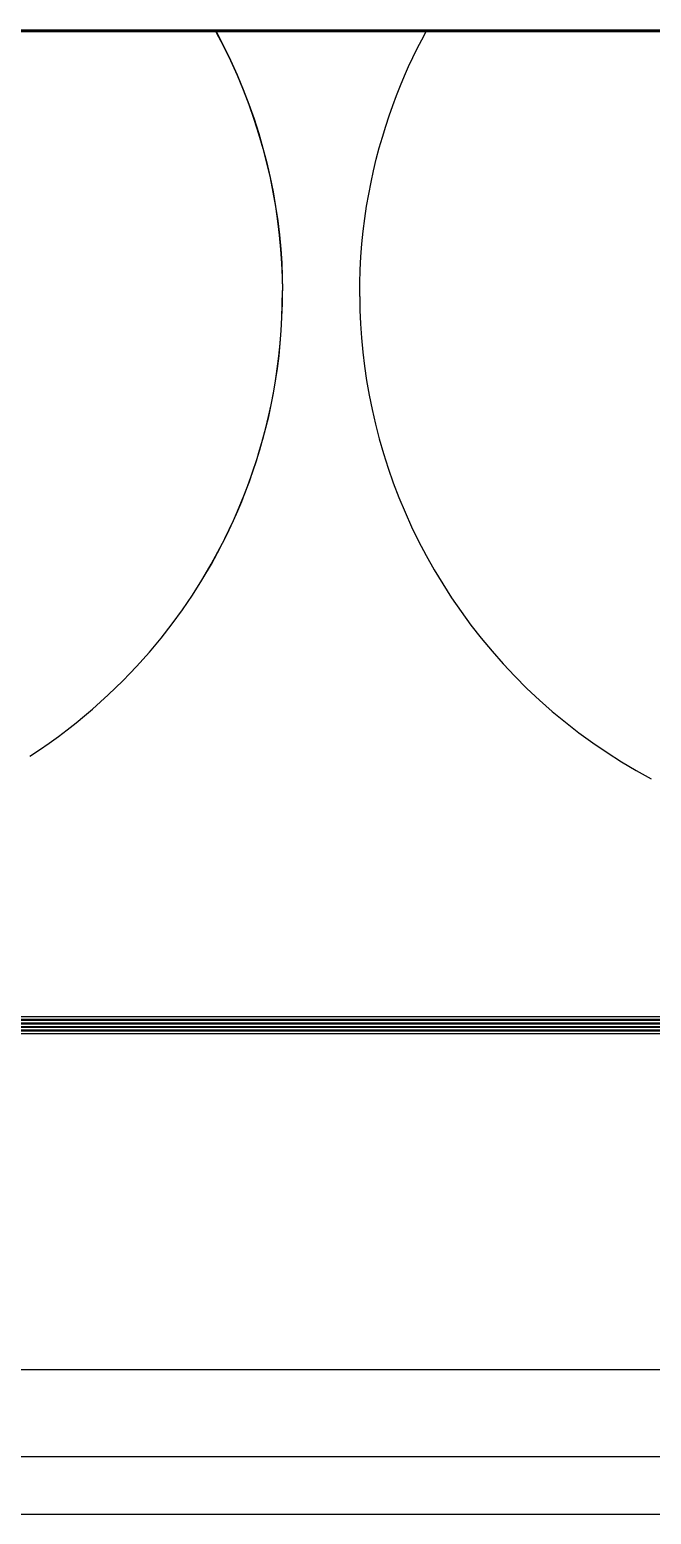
# Model space of a CAD drawing. Header units: millimetres. Extents: x -253 to 258, y -315 to 312.
# Drawn here: x 58.7 to 112.9, y 36.9 to 166.4 of the extents above; entities that cross this region are included whole.
import ezdxf

# ---------------------------------------------------------------- set-up
doc = ezdxf.new("R2010")
doc.units = ezdxf.units.MM
doc.layers.add('VISIBLE', color=7, linetype='Continuous')

msp = doc.modelspace()

# ---------------------------------------------------------------- linework, layer by layer
at = {"layer": 'VISIBLE'}
for p, q in [((-232.5, 166.39), (232.5, 166.39)), ((-212.2, 166.33), (212.2, 166.33)), ((-212.15, 166.28), (212.15, 166.28)), ((-212.07, 166.22), (212.07, 166.22)), ((74.9, 166.22), (74.9, 166.21)), ((74.9, 166.21), (75.56, 164.96)), ((74.92, 166.22), (75.57, 164.99)), ((92.86, 165.51), (93.25, 166.22)), ((75.56, 164.96), (76.17, 163.7)), ((75.57, 164.99), (76.19, 163.72)), ((92.09, 163.97), (92.47, 164.75)), ((92.47, 164.75), (92.86, 165.51)), ((76.17, 163.7), (76.75, 162.43)), ((76.19, 163.72), (76.76, 162.45)), ((91.36, 162.35), (91.72, 163.17)), ((91.72, 163.17), (92.09, 163.97)), ((76.75, 162.43), (77.28, 161.15)), ((76.76, 162.45), (77.29, 161.18)), ((91.01, 161.51), (91.36, 162.35)), ((77.28, 161.15), (77.77, 159.87)), ((77.29, 161.18), (77.78, 159.9)), ((90.34, 159.77), (90.67, 160.65)), ((90.67, 160.65), (91.01, 161.51)), ((77.77, 159.87), (78.22, 158.59)), ((77.78, 159.9), (78.23, 158.62)), ((90.02, 158.88), (90.34, 159.77)), ((78.22, 158.59), (78.63, 157.31)), ((78.23, 158.62), (78.64, 157.33)), ((89.72, 157.96), (90.02, 158.88)), ((78.63, 157.31), (79, 156.03)), ((78.64, 157.33), (79.01, 156.05)), ((89.16, 156.07), (89.43, 157.02)), ((89.43, 157.02), (89.72, 157.96)), ((79, 156.03), (79.33, 154.75)), ((79.01, 156.05), (79.34, 154.78)), ((88.9, 155.09), (89.16, 156.07)), ((79.33, 154.75), (79.63, 153.48)), ((79.34, 154.78), (79.64, 153.5)), ((88.66, 154.09), (88.9, 155.09)), ((79.63, 153.48), (79.88, 152.21)), ((79.63, 153.48), (79.88, 152.21)), ((79.64, 153.5), (79.89, 152.24)), ((88.24, 152.04), (88.44, 153.08)), ((88.44, 153.08), (88.66, 154.09)), ((79.88, 152.21), (80.1, 150.96)), ((79.89, 152.24), (80.11, 150.98)), ((88.05, 150.99), (88.24, 152.04)), ((80.1, 150.96), (80.28, 149.7)), ((80.11, 150.98), (80.3, 149.73)), ((87.89, 149.92), (88.05, 150.99)), ((80.28, 149.7), (80.43, 148.46)), ((80.3, 149.73), (80.45, 148.49)), ((87.76, 148.83), (87.89, 149.92)), ((80.43, 148.46), (80.55, 147.23)), ((80.45, 148.49), (80.56, 147.26)), ((87.55, 146.59), (87.64, 147.72)), ((87.64, 147.72), (87.76, 148.83)), ((80.55, 147.23), (80.63, 146.02)), ((80.56, 147.26), (80.65, 146.04)), ((87.49, 145.45), (87.55, 146.59)), ((80.63, 146.02), (80.68, 144.81)), ((80.65, 146.04), (80.7, 144.83)), ((87.45, 144.29), (87.49, 145.45)), ((80.68, 144.81), (80.71, 143.62)), ((80.7, 144.83), (80.72, 143.64)), ((87.45, 143.11), (87.45, 144.29)), ((80.66, 141.29), (80.7, 142.45)), ((80.67, 141.31), (80.71, 142.47)), ((80.7, 142.45), (80.71, 143.62)), ((80.71, 142.47), (80.72, 143.64)), ((87.45, 143.11), (87.47, 141.92)), ((80.6, 140.14), (80.66, 141.29)), ((80.61, 140.16), (80.67, 141.31)), ((87.47, 141.92), (87.52, 140.72)), ((80.51, 139.02), (80.6, 140.14)), ((80.52, 139.04), (80.61, 140.16)), ((87.52, 140.72), (87.6, 139.5)), ((80.4, 137.91), (80.51, 139.02)), ((80.41, 137.93), (80.52, 139.04)), ((87.6, 139.5), (87.72, 138.27)), ((80.26, 136.82), (80.4, 137.91)), ((80.27, 136.84), (80.41, 137.93)), ((87.72, 138.27), (87.87, 137.03)), ((80.1, 135.74), (80.26, 136.82)), ((80.11, 135.77), (80.27, 136.84)), ((87.87, 137.03), (88.05, 135.78)), ((79.72, 133.66), (79.92, 134.69)), ((79.73, 133.68), (79.93, 134.71)), ((79.92, 134.69), (80.1, 135.74)), ((79.93, 134.71), (80.11, 135.77)), ((88.05, 135.78), (88.27, 134.52)), ((79.49, 132.64), (79.72, 133.66)), ((79.51, 132.66), (79.73, 133.68)), ((88.27, 134.52), (88.53, 133.25)), ((88.27, 134.52), (88.53, 133.25)), ((79.25, 131.65), (79.49, 132.64)), ((79.27, 131.67), (79.51, 132.66)), ((88.53, 133.25), (88.82, 131.98)), ((79, 130.67), (79.25, 131.65)), ((79.01, 130.69), (79.27, 131.67)), ((88.82, 131.98), (89.15, 130.7)), ((88.82, 131.98), (89.15, 130.7)), ((78.44, 128.78), (78.72, 129.71)), ((78.45, 128.8), (78.74, 129.73)), ((78.72, 129.71), (79, 130.67)), ((78.74, 129.73), (79.01, 130.69)), ((89.15, 130.7), (89.52, 129.42)), ((78.13, 127.86), (78.44, 128.78)), ((78.14, 127.88), (78.45, 128.8)), ((89.52, 129.42), (89.93, 128.14)), ((89.52, 129.42), (89.93, 128.14)), ((77.49, 126.08), (77.82, 126.96)), ((77.5, 126.1), (77.83, 126.98)), ((77.82, 126.96), (78.13, 127.86)), ((77.83, 126.98), (78.14, 127.88)), ((89.93, 128.14), (90.38, 126.86)), ((89.93, 128.14), (90.38, 126.86)), ((77.15, 125.23), (77.49, 126.08)), ((77.16, 125.25), (77.5, 126.1)), ((90.38, 126.86), (90.87, 125.58)), ((90.38, 126.86), (90.87, 125.58)), ((76.43, 123.57), (76.79, 124.39)), ((76.44, 123.59), (76.81, 124.41)), ((76.79, 124.39), (77.15, 125.23)), ((76.81, 124.41), (77.16, 125.25)), ((90.87, 125.58), (91.41, 124.3)), ((76.06, 122.77), (76.43, 123.57)), ((76.07, 122.79), (76.44, 123.59)), ((91.41, 124.3), (91.98, 123.03)), ((91.98, 123.03), (92.59, 121.77)), ((75.29, 121.23), (75.68, 121.99)), ((75.3, 121.25), (75.69, 122.01)), ((75.68, 121.99), (76.06, 122.77)), ((75.69, 122.01), (76.07, 122.79)), ((92.59, 121.77), (93.25, 120.52)), ((74.5, 119.76), (75.29, 121.23)), ((74.51, 119.78), (75.3, 121.25)), ((93.25, 120.52), (93.95, 119.27)), ((73.68, 118.37), (74.5, 119.76)), ((73.69, 118.38), (74.51, 119.78)), ((93.95, 119.27), (94.69, 118.05)), ((72.85, 117.06), (73.69, 118.38)), ((94.69, 118.05), (95.47, 116.83)), ((71.99, 115.8), (72.85, 117.06)), ((95.47, 116.83), (96.29, 115.64)), ((71.1, 114.57), (71.99, 115.8)), ((96.29, 115.64), (97.15, 114.46)), ((70.13, 113.33), (71.1, 114.57)), ((97.15, 114.46), (98.05, 113.31)), ((69.1, 112.09), (70.13, 113.33)), ((98.05, 113.31), (99, 112.17)), ((67.98, 110.84), (69.1, 112.09)), ((99, 112.17), (99.97, 111.07)), ((66.79, 109.6), (67.4, 110.22)), ((67.4, 110.22), (67.98, 110.84)), ((99.97, 111.07), (100.99, 109.99)), ((65.51, 108.36), (66.16, 108.98)), ((66.16, 108.98), (66.79, 109.6)), ((100.99, 109.99), (102.04, 108.94)), ((102.04, 108.94), (103.13, 107.92)), ((64.15, 107.13), (64.84, 107.75)), ((64.84, 107.75), (65.51, 108.36)), ((103.13, 107.92), (104.25, 106.93)), ((62.7, 105.93), (63.44, 106.53)), ((63.44, 106.53), (64.15, 107.13)), ((104.25, 106.93), (105.4, 105.98)), ((61.16, 104.74), (61.94, 105.33)), ((61.94, 105.33), (62.7, 105.93)), ((105.4, 105.98), (106.58, 105.06)), ((106.58, 105.06), (107.8, 104.18)), ((59.52, 103.59), (60.35, 104.16)), ((60.35, 104.16), (61.16, 104.74)), ((107.8, 104.18), (109.03, 103.34)), ((58.66, 103.03), (59.52, 103.59)), ((109.03, 103.34), (110.3, 102.53)), ((110.3, 102.53), (111.58, 101.77)), ((111.58, 101.77), (112.89, 101.05)), ((-121.08, 80.32), (193.73, 80.32)), ((-23.14, 80.07), (173.01, 80.07)), ((-23.14, 80), (173.01, 80)), ((-23.05, 79.76), (172.34, 79.76)), ((-23.05, 79.69), (172.34, 79.69)), ((-12.06, 79.45), (171.67, 79.45)), ((-12.06, 79.38), (171.67, 79.38)), ((-12.02, 79.14), (171.01, 79.14)), ((5.03, 79.07), (171.01, 79.07)), ((5.03, 78.84), (170.35, 78.84)), ((-31.35, 49.53), (232.5, 49.53)), ((-31.35, 41.95), (232.5, 41.95)), ((-31.35, 41.94), (232.43, 41.94)), ((-31.35, 36.9), (232.5, 36.9))]:
    msp.add_line(p, q, dxfattribs=at)

doc.saveas('drawing.dxf')
